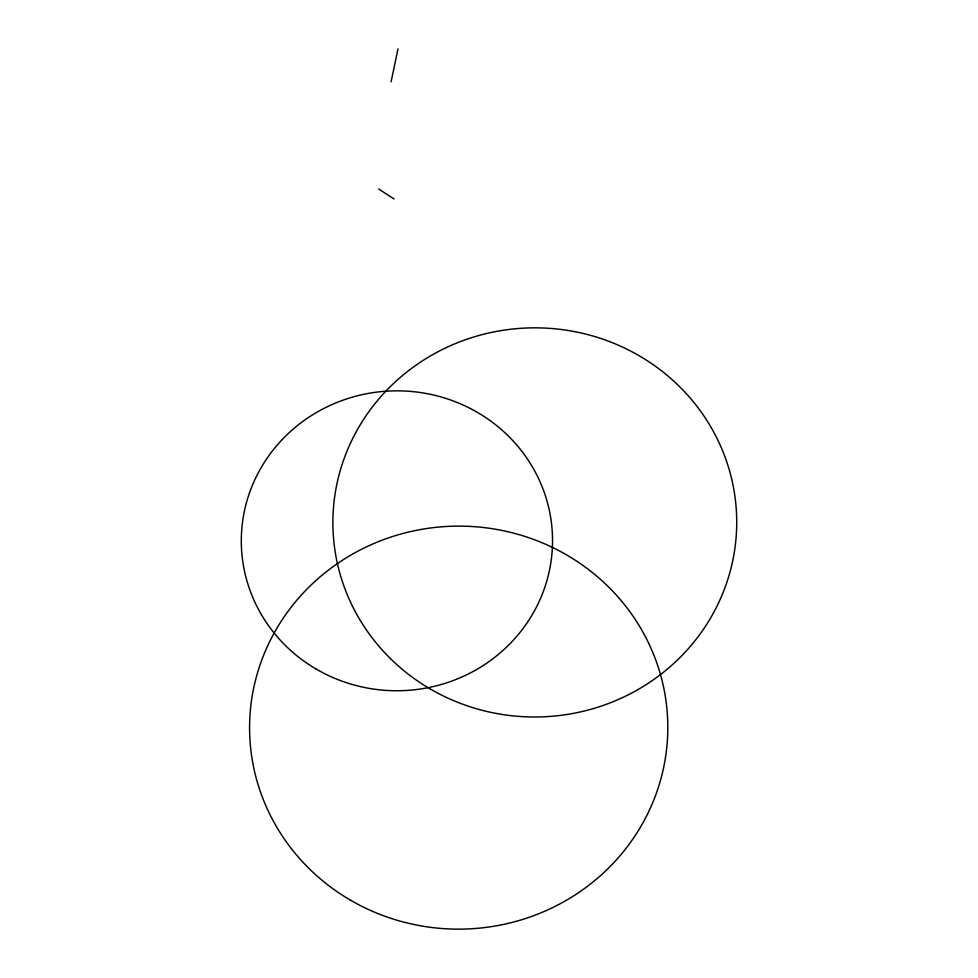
<?xml version="1.0" encoding="UTF-8"?>
<svg xmlns="http://www.w3.org/2000/svg" width="978" height="978" viewBox="0 0 978 978"><rect width="100%" height="100%" fill="white"/><g stroke="black" fill="none" stroke-linecap="round" stroke-linejoin="round"><path stroke-width="1.47" d="M391.09 81.822L397.985 48.9M378.718 189.035L394.048 198.962M430.21 688.94A201.92 194.573 -0.7 0 0 736.678 526.311A201.92 194.573 -0.7 0 0 437.521 351.994A201.92 194.573 -0.7 0 0 430.21 688.94M350.368 900.09A209.109 201.505 -0.7 0 0 667.766 731.666A209.109 201.505 -0.7 0 0 357.948 551.14A209.109 201.505 -0.7 0 0 350.368 900.09M316.297 669.135A155.624 149.964 -0.7 0 0 552.497 543.792A155.624 149.964 -0.7 0 0 321.933 409.452A155.624 149.964 -0.7 0 0 316.297 669.135"/></g></svg>
